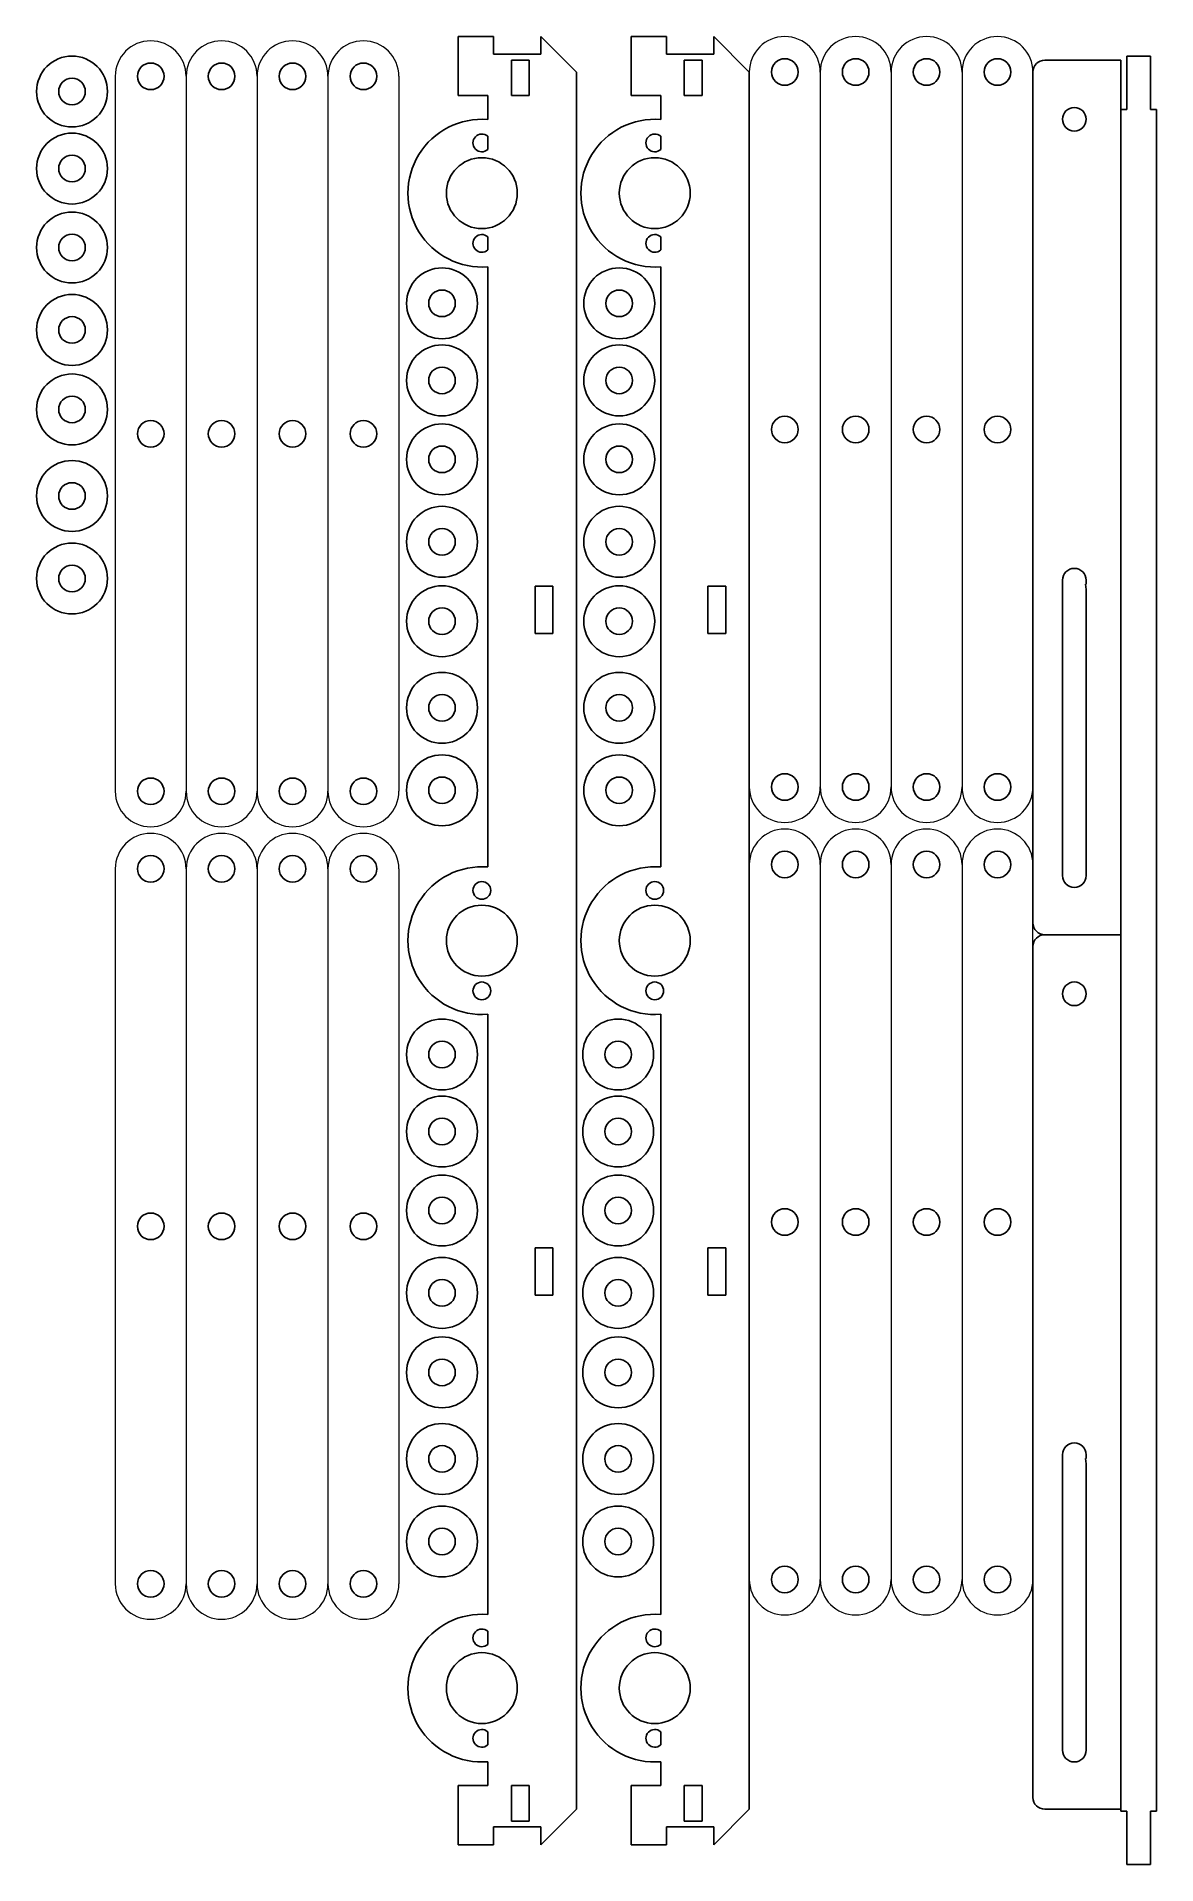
# Model space of a CAD drawing. Header units: millimetres. Extents: x -121 to 69, y -3 to 306.
import ezdxf

# ---------------------------------------------------------------- set-up
doc = ezdxf.new("R2010")
doc.units = ezdxf.units.MM

msp = doc.modelspace()

# ---------------------------------------------------------------- linework, layer by layer
for p, q in [((-43.27, 306), (-49.27, 306)), ((-49.27, 306), (-49.27, 296)), ((-43.27, 303), (-43.27, 306)), ((-35.27, 306), (-29.27, 300)), ((-35.27, 306), (-35.27, 303)), ((-14, 306), (-20, 306)), ((-20, 306), (-20, 296)), ((-14, 303), (-14, 306)), ((-6, 306), (0, 300)), ((-6, 306), (-6, 303)), ((-35.27, 303), (-43.27, 303)), ((-40.27, 296), (-40.27, 302)), ((-40.27, 302), (-37.27, 302)), ((-37.27, 302), (-37.27, 296)), ((-6, 303), (-14, 303)), ((-11, 296), (-11, 302)), ((-11, 302), (-8, 302)), ((-8, 302), (-8, 296)), ((62.9, 302), (50, 302)), ((62.9, 302), (62.9, 5.66)), ((63.9, 302.66), (63.9, 293.66)), ((67.9, 302.66), (63.9, 302.66)), ((67.9, 293.66), (67.9, 302.66)), ((-29.27, 6), (-29.27, 300)), ((0, 6), (0, 300)), ((48, 300), (48, 156)), ((-49.27, 296), (-44.27, 296)), ((-44.27, 296), (-44.27, 291.96)), ((-37.27, 296), (-40.27, 296)), ((-20, 296), (-15, 296)), ((-15, 296), (-15, 291.96)), ((-8, 296), (-11, 296)), ((63.9, 293.66), (62.9, 293.66)), ((68.9, 293.66), (67.9, 293.66)), ((68.9, 5.66), (68.9, 293.66)), ((-44.27, 289.12), (-44.27, 286.88)), ((-15, 289.12), (-15, 286.88)), ((-44.27, 272.12), (-44.27, 269.88)), ((-15, 272.12), (-15, 269.88)), ((-44.27, 267.04), (-44.27, 165.46)), ((-15, 267.04), (-15, 165.46)), ((53, 164), (53, 214)), ((57, 214), (57, 213.34)), ((-36.27, 213), (-33.27, 213)), ((-36.27, 205), (-36.27, 213)), ((-33.27, 213), (-33.27, 205)), ((-7, 213), (-4, 213)), ((-7, 205), (-7, 213)), ((-4, 213), (-4, 205)), ((57, 213.34), (56.89, 213.34)), ((56.89, 213.34), (57, 212.44)), ((57, 212.44), (57, 164)), ((-33.27, 205), (-36.27, 205)), ((-4, 205), (-7, 205)), ((48, 152), (48, 8)), ((62.9, 154), (50, 154)), ((-44.27, 140.54), (-44.27, 38.96)), ((-15, 140.54), (-15, 38.96)), ((-36.27, 101), (-33.27, 101)), ((-36.27, 93), (-36.27, 101)), ((-33.27, 101), (-33.27, 93)), ((-7, 101), (-4, 101)), ((-7, 93), (-7, 101)), ((-4, 101), (-4, 93)), ((-33.27, 93), (-36.27, 93)), ((-4, 93), (-7, 93)), ((53, 16), (53, 66)), ((57, 65.34), (56.89, 65.34)), ((56.89, 65.34), (57, 64.44)), ((57, 66), (57, 65.34)), ((57, 64.44), (57, 16)), ((-44.27, 36.12), (-44.27, 33.88)), ((-15, 36.12), (-15, 33.88)), ((-44.27, 19.12), (-44.27, 16.88)), ((-15, 19.12), (-15, 16.88)), ((-44.27, 14.04), (-44.27, 10)), ((-15, 14.04), (-15, 10)), ((-44.27, 10), (-49.27, 10)), ((-49.27, 10), (-49.27, 0)), ((-40.27, 10), (-37.27, 10)), ((-40.27, 4), (-40.27, 10)), ((-37.27, 10), (-37.27, 4)), ((-15, 10), (-20, 10)), ((-20, 10), (-20, 0)), ((-11, 10), (-8, 10)), ((-11, 4), (-11, 10)), ((-8, 10), (-8, 4)), ((-37.27, 4), (-40.27, 4)), ((-29.27, 6), (-35.27, 0)), ((-8, 4), (-11, 4)), ((0, 6), (-6, 0)), ((50, 6), (62.9, 6)), ((62.9, 5.66), (63.9, 5.66)), ((63.9, 5.66), (63.9, -3.34)), ((67.9, -3.34), (67.9, 5.66)), ((67.9, 5.66), (68.9, 5.66)), ((-49.27, 0), (-43.27, 0)), ((-43.27, 3), (-35.27, 3)), ((-43.27, 0), (-43.27, 3)), ((-35.27, 3), (-35.27, 0)), ((-20, 0), (-14, 0)), ((-14, 3), (-6, 3)), ((-14, 0), (-14, 3)), ((-6, 3), (-6, 0)), ((63.9, -3.34), (67.9, -3.34))]:
    msp.add_line(p, q)
at = {"lineweight": 0}
for p, q in [((-107.31, 299.27), (-107.31, 178.27)), ((-95.31, 299.27), (-95.31, 178.27)), ((-83.31, 299.27), (-83.31, 178.27)), ((-71.31, 299.27), (-71.31, 178.27)), ((-59.31, 299.27), (-59.31, 178.27)), ((0, 300), (0, 179)), ((12, 300), (12, 179)), ((24, 300), (24, 179)), ((36, 300), (36, 179)), ((48, 300), (48, 179)), ((-107.31, 165.15), (-107.31, 44.15)), ((-95.31, 165.15), (-95.31, 44.15)), ((-83.31, 165.15), (-83.31, 44.15)), ((-71.31, 165.15), (-71.31, 44.15)), ((-59.31, 165.15), (-59.31, 44.15)), ((12, 165.88), (12, 44.88)), ((24, 165.88), (24, 44.88)), ((36, 165.88), (36, 44.88)), ((48, 42.84), (48, 165.88)), ((0, 163.84), (0, 42.84))]:
    msp.add_line(p, q, dxfattribs=at)
for centre, radius in [((-114.63, 296.7), 6), ((-101.31, 299.27), 2.25), ((-89.31, 299.27), 2.25), ((-77.31, 299.27), 2.25), ((-65.31, 299.27), 2.25), ((6, 300), 2.25), ((18, 300), 2.25), ((30, 300), 2.25), ((42, 300), 2.25), ((-114.63, 296.7), 2.25), ((55, 292), 2), ((-114.63, 283.66), 6), ((-114.63, 283.66), 2.25), ((-45.27, 279.5), 6), ((-16, 279.5), 6), ((-114.63, 270.3), 6), ((-114.63, 270.3), 2.25), ((-52.01, 260.85), 6), ((-22.02, 260.85), 6), ((-52.01, 260.85), 2.25), ((-22.02, 260.85), 2.25), ((-114.63, 256.35), 6), ((-114.63, 256.35), 2.25), ((-52.01, 247.81), 6), ((-22.02, 247.81), 6), ((-114.63, 242.9), 6), ((-52.01, 247.81), 2.25), ((-22.02, 247.81), 2.25), ((-114.63, 242.9), 2.25), ((6, 239.5), 2.25), ((18, 239.5), 2.25), ((30, 239.5), 2.25), ((42, 239.5), 2.25), ((-101.31, 238.77), 2.25), ((-89.31, 238.77), 2.25), ((-77.31, 238.77), 2.25), ((-65.31, 238.77), 2.25), ((-52.01, 234.45), 6), ((-22.02, 234.45), 6), ((-52.01, 234.45), 2.25), ((-22.02, 234.45), 2.25), ((-114.63, 228.25), 6), ((-114.63, 228.25), 2.25), ((-52.01, 220.5), 6), ((-22.02, 220.5), 6), ((-52.01, 220.5), 2.25), ((-22.02, 220.5), 2.25), ((-114.63, 214.28), 6), ((-114.63, 214.28), 2.25), ((-52.01, 207.05), 6), ((-22.02, 207.05), 6), ((-52.01, 207.05), 2.25), ((-22.02, 207.05), 2.25), ((-52.01, 192.4), 6), ((-22.02, 192.4), 6), ((-52.01, 192.4), 2.25), ((-22.02, 192.4), 2.25), ((-52.01, 178.44), 6), ((-22.02, 178.44), 6), ((-101.31, 178.27), 2.25), ((-89.31, 178.27), 2.25), ((-77.31, 178.27), 2.25), ((-65.31, 178.27), 2.25), ((-52.01, 178.44), 2.25), ((-22.02, 178.44), 2.25), ((6, 179), 2.25), ((18, 179), 2.25), ((30, 179), 2.25), ((42, 179), 2.25), ((-101.31, 165.15), 2.25), ((-89.31, 165.15), 2.25), ((-77.31, 165.15), 2.25), ((-65.31, 165.15), 2.25), ((6, 165.88), 2.25), ((18, 165.88), 2.25), ((30, 165.88), 2.25), ((42, 165.88), 2.25), ((-45.27, 161.5), 1.5), ((-16, 161.5), 1.5), ((-45.27, 153), 6), ((-16, 153), 6), ((-45.27, 144.5), 1.5), ((-16, 144.5), 1.5), ((55, 144), 2), ((-52.01, 133.73), 6), ((-22.2, 133.73), 6), ((-52.01, 133.73), 2.25), ((-22.2, 133.73), 2.25), ((-52.01, 120.69), 6), ((-22.2, 120.69), 6), ((-52.01, 120.69), 2.25), ((-22.2, 120.69), 2.25), ((-52.01, 107.33), 6), ((-22.2, 107.33), 6), ((-52.01, 107.33), 2.25), ((-22.2, 107.33), 2.25), ((-101.31, 104.65), 2.25), ((-89.31, 104.65), 2.25), ((-77.31, 104.65), 2.25), ((-65.31, 104.65), 2.25), ((6, 105.38), 2.25), ((18, 105.38), 2.25), ((30, 105.38), 2.25), ((42, 105.38), 2.25), ((-52.01, 93.38), 6), ((-22.2, 93.38), 6), ((-52.01, 93.38), 2.25), ((-22.2, 93.38), 2.25), ((-52.01, 79.93), 6), ((-22.2, 79.93), 6), ((-52.01, 79.93), 2.25), ((-22.2, 79.93), 2.25), ((-52.01, 65.28), 6), ((-22.2, 65.28), 6), ((-52.01, 65.28), 2.25), ((-22.2, 65.28), 2.25), ((-52.01, 51.31), 6), ((-22.2, 51.31), 6), ((-52.01, 51.31), 2.25), ((-22.2, 51.31), 2.25), ((-101.31, 44.15), 2.25), ((-89.31, 44.15), 2.25), ((-77.31, 44.15), 2.25), ((-65.31, 44.15), 2.25), ((6, 44.88), 2.25), ((18, 44.88), 2.25), ((30, 44.88), 2.25), ((42, 44.88), 2.25), ((-45.27, 26.5), 6), ((-16, 26.5), 6)]:
    msp.add_circle(centre, radius)
for centre, start, end in [((-101.31, 299.27), 0, 180), ((-89.31, 299.27), 0, 180), ((-77.31, 299.27), 0, 180), ((-65.31, 299.27), 0, 180), ((6, 300), 0, 180), ((18, 300), 0, 180), ((30, 300), 0, 180), ((42, 300), 0, 180), ((-101.31, 178.27), 180, 0), ((-89.31, 178.27), 180, 0), ((-77.31, 178.27), 180, 0), ((-65.31, 178.27), 180, 0), ((6, 179), 180, 0), ((18, 179), 180, 0), ((30, 179), 180, 0), ((42, 179), 180, 0), ((-101.31, 165.15), 0, 180), ((-89.31, 165.15), 0, 180), ((-77.31, 165.15), 0, 180), ((-65.31, 165.15), 0, 180), ((6, 165.88), 0, 180), ((18, 165.88), 0, 180), ((30, 165.88), 0, 180), ((42, 165.88), 0, 180), ((-101.31, 44.15), 180, 0), ((-89.31, 44.15), 180, 0), ((-77.31, 44.15), 180, 0), ((-65.31, 44.15), 180, 0), ((6, 44.88), 180, 0), ((18, 44.88), 180, 0), ((30, 44.88), 180, 0), ((42, 44.88), 180, 0)]:
    msp.add_arc(centre, 6, start, end, dxfattribs=at)
for centre, radius, start, end in [((50, 300), 2, 90, 180), ((-45.27, 279.5), 12.5, 85.4114, 274.5886), ((-16, 279.5), 12.5, 85.4114, 274.5886), ((-45.27, 288), 1.5, 48.1897, 311.8103), ((-16, 288), 1.5, 48.1897, 311.8103), ((-45.27, 271), 1.5, 48.1897, 311.8103), ((-16, 271), 1.5, 48.1897, 311.8103), ((55, 214), 2, 0, 180), ((-45.27, 153), 12.5, 85.4114, 274.5886), ((-16, 153), 12.5, 85.4114, 274.5886), ((55, 164), 2, 180, 0), ((50, 156), 2, 180, 270), ((50, 152), 2, 90, 180), ((55, 66), 2, 0, 180), ((-45.27, 26.5), 12.5, 85.4114, 274.5886), ((-16, 26.5), 12.5, 85.4114, 274.5886), ((-45.27, 35), 1.5, 48.1897, 311.8103), ((-16, 35), 1.5, 48.1897, 311.8103), ((-45.27, 18), 1.5, 48.1897, 311.8103), ((-16, 18), 1.5, 48.1897, 311.8103), ((55, 16), 2, 180, 0), ((50, 8), 2, 180, 270)]:
    msp.add_arc(centre, radius, start, end)

doc.saveas('drawing.dxf')
